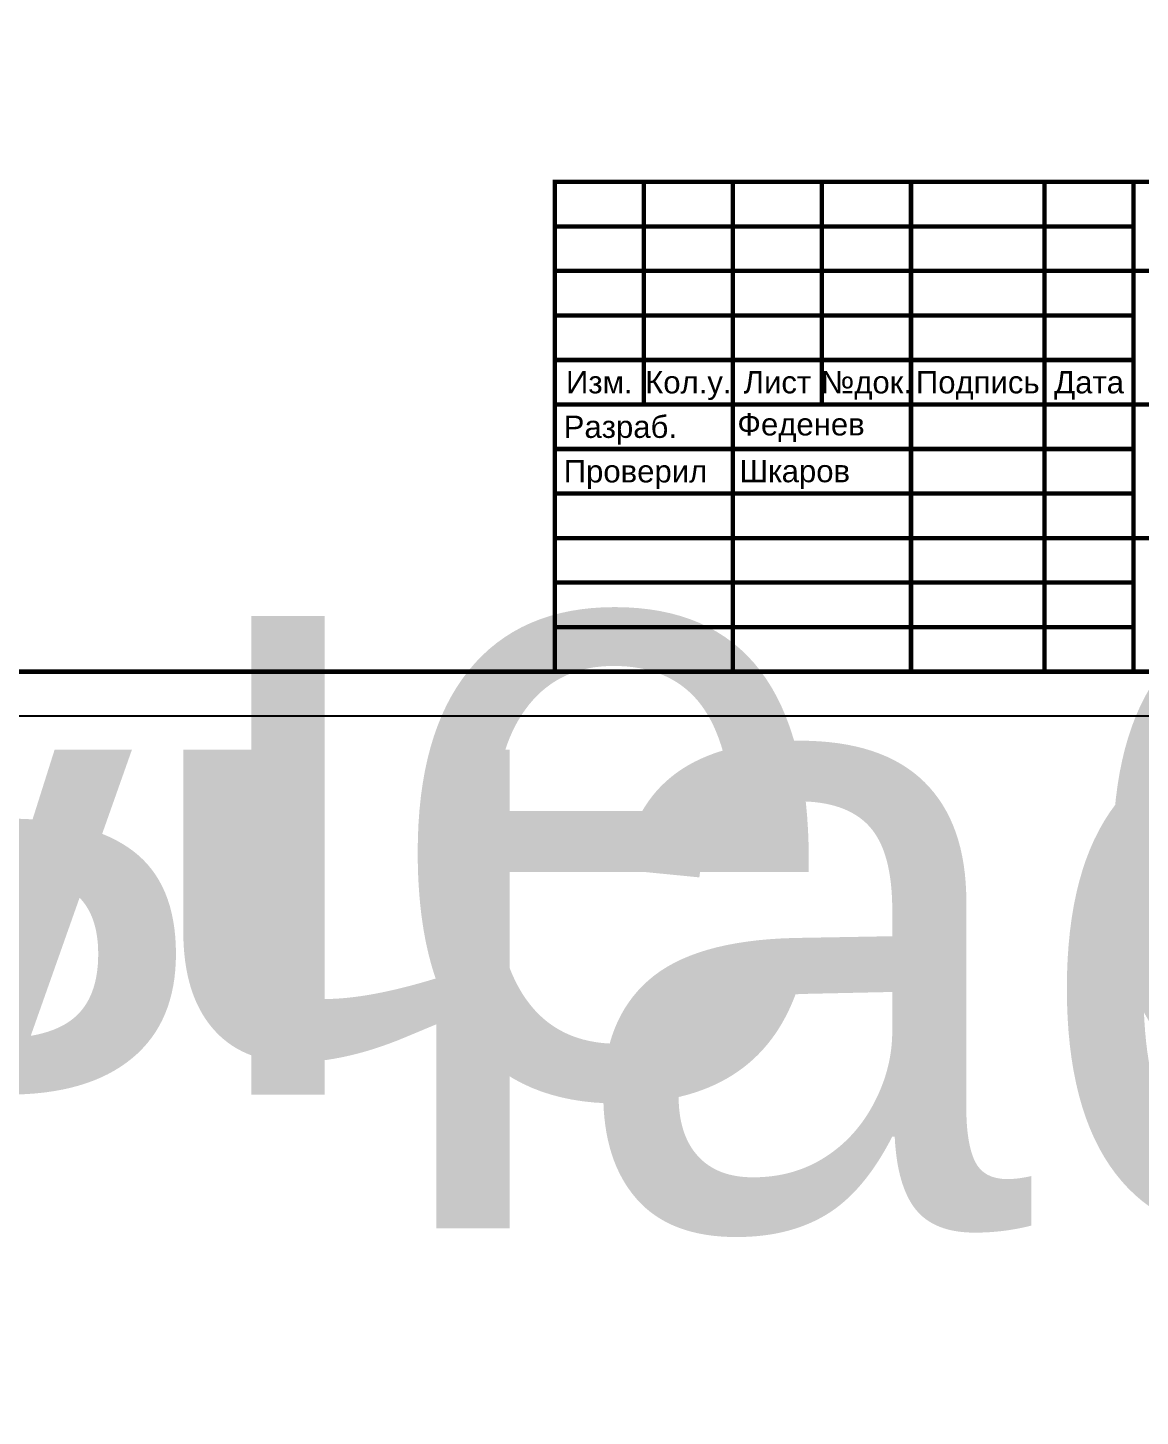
# Model space of a CAD drawing. Header units: millimetres. Extents: x 1642 to 8783, y 1095 to 5441.
# Drawn here: x 2316.2 to 2441.1, y 1846.1 to 2002 of the extents above; entities that cross this region are included whole.
import ezdxf
from ezdxf.enums import TextEntityAlignment as Align

# ---------------------------------------------------------------- set-up
doc = ezdxf.new("R2018")
doc.units = ezdxf.units.MM
doc.layers.add('Размеры на чертеже', color=250, linetype='Continuous', lineweight=25)
doc.styles.add('-ISOCPEUR-', font='isocpeur.ttf')
doc.styles.get("Standard").update_dxf_attribs({"font": 'arial.ttf'})

# ---------------------------------------------------------------- blocks, each defined once
blk = doc.blocks.new('*U305')
blk.add_lwpolyline([(0, 0), (420, 0), (420, -297), (0, -297)], close=True)
at = {"const_width": 0.5}
blk.add_lwpolyline([(20, -5), (415, -5), (415, -292), (20, -292)], close=True, dxfattribs=at)
for points in [[(230, -292), (230, -237), (415, -237)], [(240, -237), (240, -262)], [(250, -237), (250, -292)], [(260, -237), (260, -262)], [(270, -237), (270, -292)], [(285, -237), (285, -292)], [(295, -237), (295, -292)], [(230, -242), (295, -242)], [(230, -247), (295, -247)], [(295, -247), (415, -247)], [(230, -252), (295, -252)], [(230, -257), (295, -257)], [(230, -262), (415, -262)], [(230, -267), (295, -267)], [(230, -272), (295, -272)], [(230, -277), (295, -277)], [(295, -277), (415, -277)], [(230, -282), (295, -282)], [(230, -287), (295, -287)]]:
    blk.add_lwpolyline(points, dxfattribs=at)
for s, p in [('Изм.', (235, -259.5)), ('Кол.у.', (245, -259.5)), ('Лист', (255, -259.5)), ('№док.', (265, -259.5)), ('Подпись', (277.5, -259.5)), ('Дата', (290, -259.5))]:
    blk.add_text(s, height=2.5).set_placement(p, align=Align.MIDDLE_CENTER)
for s, p in [('Разраб.', (231, -264.5)), ('Проверил', (231, -269.5))]:
    blk.add_text(s, height=2.5).set_placement(p, align=Align.MIDDLE_LEFT)
blk.add_attdef('РАЗРАБОТАЛ', text='', height=2.5).set_placement((250.5, -264.22), align=Align.MIDDLE_LEFT)
at = {"flags": 8}
for tag, height, p in [('ДАТА', 2.5, (290.07, -264.4)), ('ЛИСТ', 3, (386.39, -271.92)), ('ЛИСТОВ', 3, (403.89, -271.92))]:
    blk.add_attdef(tag, text='', height=height, dxfattribs=at).set_placement(p, align=Align.MIDDLE_CENTER)
blk.add_attdef('ПРОВЕРИЛ', (250.75, -270.73), '', height=2.5)
at = {"lineweight": 30, "flags": 104}
for tag, p in [('ТЕПЛОВЫЕ_СЕТИ', (330, -269.5)), ('ИМЯ_ЧЕРТЕЖА', (330, -284.5))]:
    blk.add_attdef(tag, text='', height=3, dxfattribs=at).set_placement(p, align=Align.MIDDLE_CENTER)
at = {"style": '-ISOCPEUR-', "flags": 8}
blk.add_attdef('ФОРМАТ', text='', height=3, dxfattribs=at).set_placement((380.97, -294.75), align=Align.MIDDLE_CENTER)

msp = doc.modelspace()

# ---------------------------------------------------------------- block references
at = {"layer": 'Размеры на чертеже', "lineweight": 90}
ref = msp.add_blockref('*U305', (1642.383, 2221.672), dxfattribs=at)
lines = msp.add_mtext('Схема участка тепловой сети', dxfattribs={"layer": '0', "insert": (1972.383, 1937.172), "char_height": 70, "attachment_point": 1})
ref.add_attrib('ИМЯ_ЧЕРТЕЖА', '', (1972.383, 1937.172), dxfattribs={"flags": 104}).embed_mtext(lines)
lines = msp.add_mtext('Тепловые сети', dxfattribs={"layer": '0', "insert": (1972.383, 1952.172), "char_height": 70, "attachment_point": 1})
ref.add_attrib('ТЕПЛОВЫЕ_СЕТИ', '', (1972.383, 1952.172), dxfattribs={"flags": 104}).embed_mtext(lines)
ref = msp.add_blockref('*U305', (2145.366, 2221.672), dxfattribs=at)
ref.add_attrib('РАЗРАБОТАЛ', 'Феденев', dxfattribs={"layer": '0', "height": 2.5}).set_placement((2395.866, 1957.448), align=Align.MIDDLE_LEFT)
ref.add_attrib('ПРОВЕРИЛ', 'Шкаров', (2396.115, 1950.943), dxfattribs={"layer": '0', "height": 2.5})

doc.saveas('drawing.dxf')
